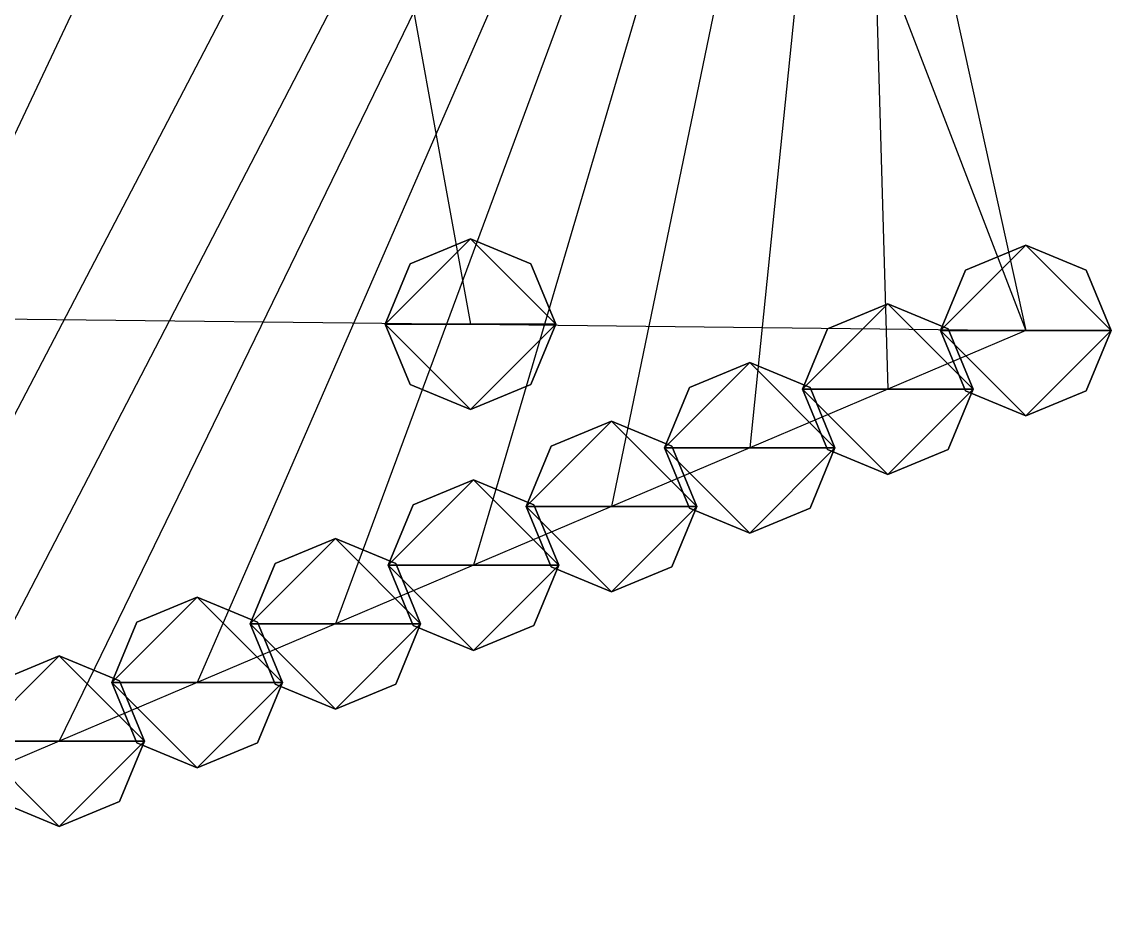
# Model space of a CAD drawing. Header units: metres. Extents: x -59 to 99, y -54 to 55.
# Drawn here: x 11.81 to 24.59, y -52.62 to -42.12 of the extents above; entities that cross this region are included whole.
import ezdxf

# ---------------------------------------------------------------- set-up
doc = ezdxf.new("R2010")
doc.units = ezdxf.units.M

msp = doc.modelspace()

# ---------------------------------------------------------------- linework, layer by layer
for p, q in [((15.117272, -34.86422, -232.50049), (17.073807, -45.665604, -237.30675)), ((19.45668, -34.996216, -230.62106), (23.58669, -45.74009, -236.24054)), ((21.267954, -35.200737, -227.69992), (23.586693, -45.74009, -236.24054)), ((21.655046, -35.650032, -221.26978), (21.967289, -46.427788, -226.39653)), ((21.468498, -36.19301, -213.49686), (20.347887, -47.11548, -216.55252)), ((21.00671, -36.778336, -205.11612), (18.728481, -47.803177, -206.7085)), ((20.382437, -37.384888, -196.42873), (17.109081, -48.490868, -196.86449)), ((19.634846, -38.001945, -187.59084), (15.4896755, -49.178566, -187.02048)), ((18.766478, -38.622345, -178.70987), (13.870272, -49.866257, -177.17647)), ((17.753778, -39.23886, -169.88852), (12.250872, -50.553955, -167.33244)), ((16.542557, -39.84147, -161.26526), (10.63147, -51.241653, -157.48843)), ((15.020462, -40.412415, -153.09311), (9.012066, -51.929344, -147.64442)), ((12.923054, -40.910553, -145.96161), (7.392658, -52.617043, -137.8004)), ((12.923054, -40.910553, -145.96161), (7.392658, -52.617043, -137.8004)), ((17.073807, -44.665604, -237.30658), (16.3667, -44.958496, -237.30663)), ((17.073807, -44.665604, -237.30658), (16.3667, -44.958496, -237.30663)), ((17.073807, -44.665604, -237.30658), (16.3667, -44.958496, -237.30663)), ((17.780914, -44.958496, -237.30663), (17.073807, -44.665604, -237.30658)), ((17.780914, -44.958496, -237.30663), (17.073807, -44.665604, -237.30658)), ((17.780914, -44.958496, -237.30663), (17.073807, -44.665604, -237.30658)), ((23.58669, -44.74009, -236.24037), (22.879583, -45.03298, -236.24042)), ((23.58669, -44.74009, -236.24037), (22.879583, -45.03298, -236.24042)), ((23.58669, -44.74009, -236.24037), (22.879583, -45.03298, -236.24042)), ((23.586693, -44.74009, -236.24037), (22.879585, -45.03298, -236.24042)), ((23.586693, -44.74009, -236.24037), (22.879585, -45.03298, -236.24042)), ((23.586693, -44.74009, -236.24037), (22.879585, -45.03298, -236.24042)), ((24.293798, -45.03298, -236.24042), (23.58669, -44.74009, -236.24037)), ((24.293798, -45.03298, -236.24042), (23.58669, -44.74009, -236.24037)), ((24.293798, -45.03298, -236.24042), (23.58669, -44.74009, -236.24037)), ((24.2938, -45.03298, -236.24042), (23.586693, -44.74009, -236.24037)), ((24.2938, -45.03298, -236.24042), (23.586693, -44.74009, -236.24037)), ((24.2938, -45.03298, -236.24042), (23.586693, -44.74009, -236.24037)), ((16.3667, -44.958496, -237.30663), (16.073807, -45.665604, -237.30675)), ((16.3667, -44.958496, -237.30663), (16.073807, -45.665604, -237.30675)), ((16.3667, -44.958496, -237.30663), (16.073807, -45.665604, -237.30675)), ((18.073807, -45.665604, -237.30675), (17.780914, -44.958496, -237.30663)), ((18.073807, -45.665604, -237.30675), (17.780914, -44.958496, -237.30663)), ((18.073807, -45.665604, -237.30675), (17.780914, -44.958496, -237.30663)), ((22.879583, -45.03298, -236.24042), (22.58669, -45.74009, -236.24054)), ((22.879583, -45.03298, -236.24042), (22.58669, -45.74009, -236.24054)), ((22.879583, -45.03298, -236.24042), (22.58669, -45.74009, -236.24054)), ((22.879585, -45.03298, -236.24042), (22.586693, -45.74009, -236.24054)), ((22.879585, -45.03298, -236.24042), (22.586693, -45.74009, -236.24054)), ((22.879585, -45.03298, -236.24042), (22.586693, -45.74009, -236.24054)), ((24.58669, -45.74009, -236.24054), (24.293798, -45.03298, -236.24042)), ((24.58669, -45.74009, -236.24054), (24.293798, -45.03298, -236.24042)), ((24.58669, -45.74009, -236.24054), (24.293798, -45.03298, -236.24042)), ((24.586693, -45.74009, -236.24054), (24.2938, -45.03298, -236.24042)), ((24.586693, -45.74009, -236.24054), (24.2938, -45.03298, -236.24042)), ((24.586693, -45.74009, -236.24054), (24.2938, -45.03298, -236.24042)), ((21.967289, -45.427788, -226.39636), (21.260181, -45.72068, -226.39641)), ((21.967289, -45.427788, -226.39636), (21.260181, -45.72068, -226.39641)), ((21.967289, -45.427788, -226.39636), (21.260181, -45.72068, -226.39641)), ((22.674397, -45.72068, -226.39641), (21.967289, -45.427788, -226.39636)), ((22.674397, -45.72068, -226.39641), (21.967289, -45.427788, -226.39636)), ((22.674397, -45.72068, -226.39641), (21.967289, -45.427788, -226.39636)), ((10.560925, -45.591118, -238.37296), (17.073807, -45.665604, -237.30675)), ((16.073807, -45.665604, -237.30675), (16.3667, -46.37271, -237.30687)), ((16.073807, -45.665604, -237.30675), (16.3667, -46.37271, -237.30687)), ((16.073807, -45.665604, -237.30675), (16.3667, -46.37271, -237.30687)), ((17.073807, -45.665604, -237.30675), (23.58669, -45.74009, -236.24054)), ((17.780914, -46.37271, -237.30687), (18.073807, -45.665604, -237.30675)), ((17.780914, -46.37271, -237.30687), (18.073807, -45.665604, -237.30675)), ((17.780914, -46.37271, -237.30687), (18.073807, -45.665604, -237.30675)), ((21.260181, -45.72068, -226.39641), (20.967289, -46.427788, -226.39653)), ((21.260181, -45.72068, -226.39641), (20.967289, -46.427788, -226.39653)), ((21.260181, -45.72068, -226.39641), (20.967289, -46.427788, -226.39653)), ((22.967289, -46.427788, -226.39653), (22.674397, -45.72068, -226.39641)), ((22.967289, -46.427788, -226.39653), (22.674397, -45.72068, -226.39641)), ((22.967289, -46.427788, -226.39653), (22.674397, -45.72068, -226.39641)), ((23.586693, -45.74009, -236.24054), (21.967289, -46.427788, -226.39653)), ((22.58669, -45.74009, -236.24054), (22.879583, -46.447197, -236.24066)), ((22.58669, -45.74009, -236.24054), (22.879583, -46.447197, -236.24066)), ((22.58669, -45.74009, -236.24054), (22.879583, -46.447197, -236.24066)), ((22.586693, -45.74009, -236.24054), (22.879585, -46.447197, -236.24066)), ((22.586693, -45.74009, -236.24054), (22.879585, -46.447197, -236.24066)), ((22.586693, -45.74009, -236.24054), (22.879585, -46.447197, -236.24066)), ((23.58669, -45.74009, -236.24054), (23.586693, -45.74009, -236.24054)), ((24.293798, -46.447197, -236.24066), (24.58669, -45.74009, -236.24054)), ((24.293798, -46.447197, -236.24066), (24.58669, -45.74009, -236.24054)), ((24.293798, -46.447197, -236.24066), (24.58669, -45.74009, -236.24054)), ((24.2938, -46.447197, -236.24066), (24.586693, -45.74009, -236.24054)), ((24.2938, -46.447197, -236.24066), (24.586693, -45.74009, -236.24054)), ((24.2938, -46.447197, -236.24066), (24.586693, -45.74009, -236.24054)), ((20.347887, -46.11548, -216.55235), (19.64078, -46.40837, -216.5524)), ((20.347887, -46.11548, -216.55235), (19.64078, -46.40837, -216.5524)), ((20.347887, -46.11548, -216.55235), (19.64078, -46.40837, -216.5524)), ((21.054995, -46.40837, -216.5524), (20.347887, -46.11548, -216.55235)), ((21.054995, -46.40837, -216.5524), (20.347887, -46.11548, -216.55235)), ((21.054995, -46.40837, -216.5524), (20.347887, -46.11548, -216.55235)), ((16.3667, -46.37271, -237.30687), (17.073807, -46.665604, -237.30692)), ((16.3667, -46.37271, -237.30687), (17.073807, -46.665604, -237.30692)), ((16.3667, -46.37271, -237.30687), (17.073807, -46.665604, -237.30692)), ((17.073807, -46.665604, -237.30692), (17.780914, -46.37271, -237.30687)), ((17.073807, -46.665604, -237.30692), (17.780914, -46.37271, -237.30687)), ((17.073807, -46.665604, -237.30692), (17.780914, -46.37271, -237.30687)), ((19.64078, -46.40837, -216.5524), (19.347887, -47.11548, -216.55252)), ((19.64078, -46.40837, -216.5524), (19.347887, -47.11548, -216.55252)), ((19.64078, -46.40837, -216.5524), (19.347887, -47.11548, -216.55252)), ((21.967289, -46.427788, -226.39653), (20.347887, -47.11548, -216.55252)), ((20.967289, -46.427788, -226.39653), (21.260181, -47.134895, -226.39665)), ((20.967289, -46.427788, -226.39653), (21.260181, -47.134895, -226.39665)), ((20.967289, -46.427788, -226.39653), (21.260181, -47.134895, -226.39665)), ((21.347887, -47.11548, -216.55252), (21.054995, -46.40837, -216.5524)), ((21.347887, -47.11548, -216.55252), (21.054995, -46.40837, -216.5524)), ((21.347887, -47.11548, -216.55252), (21.054995, -46.40837, -216.5524)), ((22.674397, -47.134895, -226.39665), (22.967289, -46.427788, -226.39653)), ((22.674397, -47.134895, -226.39665), (22.967289, -46.427788, -226.39653)), ((22.674397, -47.134895, -226.39665), (22.967289, -46.427788, -226.39653)), ((22.879583, -46.447197, -236.24066), (23.58669, -46.74009, -236.2407)), ((22.879583, -46.447197, -236.24066), (23.58669, -46.74009, -236.2407)), ((22.879583, -46.447197, -236.24066), (23.58669, -46.74009, -236.2407)), ((22.879585, -46.447197, -236.24066), (23.586693, -46.74009, -236.2407)), ((22.879585, -46.447197, -236.24066), (23.586693, -46.74009, -236.2407)), ((22.879585, -46.447197, -236.24066), (23.586693, -46.74009, -236.2407)), ((23.58669, -46.74009, -236.2407), (24.293798, -46.447197, -236.24066)), ((23.58669, -46.74009, -236.2407), (24.293798, -46.447197, -236.24066)), ((23.58669, -46.74009, -236.2407), (24.293798, -46.447197, -236.24066)), ((23.586693, -46.74009, -236.2407), (24.2938, -46.447197, -236.24066)), ((23.586693, -46.74009, -236.2407), (24.2938, -46.447197, -236.24066)), ((23.586693, -46.74009, -236.2407), (24.2938, -46.447197, -236.24066)), ((18.728481, -46.803177, -206.70833), (18.021374, -47.09607, -206.70837)), ((18.728481, -46.803177, -206.70833), (18.021374, -47.09607, -206.70837)), ((18.728481, -46.803177, -206.70833), (18.021374, -47.09607, -206.70837)), ((19.435589, -47.09607, -206.70837), (18.728481, -46.803177, -206.70833)), ((19.435589, -47.09607, -206.70837), (18.728481, -46.803177, -206.70833)), ((19.435589, -47.09607, -206.70837), (18.728481, -46.803177, -206.70833)), ((18.021374, -47.09607, -206.70837), (17.728481, -47.803177, -206.7085)), ((18.021374, -47.09607, -206.70837), (17.728481, -47.803177, -206.7085)), ((18.021374, -47.09607, -206.70837), (17.728481, -47.803177, -206.7085)), ((20.347887, -47.11548, -216.55252), (18.728481, -47.803177, -206.7085)), ((19.347887, -47.11548, -216.55252), (19.64078, -47.822586, -216.55264)), ((19.347887, -47.11548, -216.55252), (19.64078, -47.822586, -216.55264)), ((19.347887, -47.11548, -216.55252), (19.64078, -47.822586, -216.55264)), ((19.728481, -47.803177, -206.7085), (19.435589, -47.09607, -206.70837)), ((19.728481, -47.803177, -206.7085), (19.435589, -47.09607, -206.70837)), ((19.728481, -47.803177, -206.7085), (19.435589, -47.09607, -206.70837)), ((21.054995, -47.822586, -216.55264), (21.347887, -47.11548, -216.55252)), ((21.054995, -47.822586, -216.55264), (21.347887, -47.11548, -216.55252)), ((21.054995, -47.822586, -216.55264), (21.347887, -47.11548, -216.55252)), ((21.260181, -47.134895, -226.39665), (21.967289, -47.427788, -226.3967)), ((21.260181, -47.134895, -226.39665), (21.967289, -47.427788, -226.3967)), ((21.260181, -47.134895, -226.39665), (21.967289, -47.427788, -226.3967)), ((21.967289, -47.427788, -226.3967), (22.674397, -47.134895, -226.39665)), ((21.967289, -47.427788, -226.3967), (22.674397, -47.134895, -226.39665)), ((21.967289, -47.427788, -226.3967), (22.674397, -47.134895, -226.39665)), ((17.109081, -47.490868, -196.86432), (16.401974, -47.78376, -196.86436)), ((17.109081, -47.490868, -196.86432), (16.401974, -47.78376, -196.86436)), ((17.109081, -47.490868, -196.86432), (16.401974, -47.78376, -196.86436)), ((17.816189, -47.78376, -196.86436), (17.109081, -47.490868, -196.86432)), ((17.816189, -47.78376, -196.86436), (17.109081, -47.490868, -196.86432)), ((17.816189, -47.78376, -196.86436), (17.109081, -47.490868, -196.86432)), ((16.401974, -47.78376, -196.86436), (16.109081, -48.490868, -196.86449)), ((16.401974, -47.78376, -196.86436), (16.109081, -48.490868, -196.86449)), ((16.401974, -47.78376, -196.86436), (16.109081, -48.490868, -196.86449)), ((18.728481, -47.803177, -206.7085), (17.109081, -48.490868, -196.86449)), ((17.728481, -47.803177, -206.7085), (18.021374, -48.510284, -206.70862)), ((17.728481, -47.803177, -206.7085), (18.021374, -48.510284, -206.70862)), ((17.728481, -47.803177, -206.7085), (18.021374, -48.510284, -206.70862)), ((18.109081, -48.490868, -196.86449), (17.816189, -47.78376, -196.86436)), ((18.109081, -48.490868, -196.86449), (17.816189, -47.78376, -196.86436)), ((18.109081, -48.490868, -196.86449), (17.816189, -47.78376, -196.86436)), ((19.435589, -48.510284, -206.70862), (19.728481, -47.803177, -206.7085)), ((19.435589, -48.510284, -206.70862), (19.728481, -47.803177, -206.7085)), ((19.435589, -48.510284, -206.70862), (19.728481, -47.803177, -206.7085)), ((19.64078, -47.822586, -216.55264), (20.347887, -48.11548, -216.55269)), ((19.64078, -47.822586, -216.55264), (20.347887, -48.11548, -216.55269)), ((19.64078, -47.822586, -216.55264), (20.347887, -48.11548, -216.55269)), ((20.347887, -48.11548, -216.55269), (21.054995, -47.822586, -216.55264)), ((20.347887, -48.11548, -216.55269), (21.054995, -47.822586, -216.55264)), ((20.347887, -48.11548, -216.55269), (21.054995, -47.822586, -216.55264)), ((15.4896755, -48.178566, -187.02031), (14.782569, -48.47146, -187.02036)), ((15.4896755, -48.178566, -187.02031), (14.782569, -48.47146, -187.02036)), ((15.4896755, -48.178566, -187.02031), (14.782569, -48.47146, -187.02036)), ((16.196783, -48.47146, -187.02036), (15.4896755, -48.178566, -187.02031)), ((16.196783, -48.47146, -187.02036), (15.4896755, -48.178566, -187.02031)), ((16.196783, -48.47146, -187.02036), (15.4896755, -48.178566, -187.02031)), ((14.782569, -48.47146, -187.02036), (14.4896755, -49.178566, -187.02048)), ((14.782569, -48.47146, -187.02036), (14.4896755, -49.178566, -187.02048)), ((14.782569, -48.47146, -187.02036), (14.4896755, -49.178566, -187.02048)), ((17.109081, -48.490868, -196.86449), (15.4896755, -49.178566, -187.02048)), ((16.109081, -48.490868, -196.86449), (16.401974, -49.197975, -196.86461)), ((16.109081, -48.490868, -196.86449), (16.401974, -49.197975, -196.86461)), ((16.109081, -48.490868, -196.86449), (16.401974, -49.197975, -196.86461)), ((16.489676, -49.178566, -187.02048), (16.196783, -48.47146, -187.02036)), ((16.489676, -49.178566, -187.02048), (16.196783, -48.47146, -187.02036)), ((16.489676, -49.178566, -187.02048), (16.196783, -48.47146, -187.02036)), ((17.816189, -49.197975, -196.86461), (18.109081, -48.490868, -196.86449)), ((17.816189, -49.197975, -196.86461), (18.109081, -48.490868, -196.86449)), ((17.816189, -49.197975, -196.86461), (18.109081, -48.490868, -196.86449)), ((18.021374, -48.510284, -206.70862), (18.728481, -48.803177, -206.70866)), ((18.021374, -48.510284, -206.70862), (18.728481, -48.803177, -206.70866)), ((18.021374, -48.510284, -206.70862), (18.728481, -48.803177, -206.70866)), ((18.728481, -48.803177, -206.70866), (19.435589, -48.510284, -206.70862)), ((18.728481, -48.803177, -206.70866), (19.435589, -48.510284, -206.70862)), ((18.728481, -48.803177, -206.70866), (19.435589, -48.510284, -206.70862)), ((13.870272, -48.866257, -177.1763), (13.163165, -49.15915, -177.17635)), ((13.870272, -48.866257, -177.1763), (13.163165, -49.15915, -177.17635)), ((13.870272, -48.866257, -177.1763), (13.163165, -49.15915, -177.17635)), ((14.577378, -49.15915, -177.17635), (13.870272, -48.866257, -177.1763)), ((14.577378, -49.15915, -177.17635), (13.870272, -48.866257, -177.1763)), ((14.577378, -49.15915, -177.17635), (13.870272, -48.866257, -177.1763)), ((13.163165, -49.15915, -177.17635), (12.870272, -49.866257, -177.17647)), ((13.163165, -49.15915, -177.17635), (12.870272, -49.866257, -177.17647)), ((13.163165, -49.15915, -177.17635), (12.870272, -49.866257, -177.17647)), ((15.4896755, -49.178566, -187.02048), (13.870272, -49.866257, -177.17647)), ((14.4896755, -49.178566, -187.02048), (14.782569, -49.885674, -187.0206)), ((14.4896755, -49.178566, -187.02048), (14.782569, -49.885674, -187.0206)), ((14.4896755, -49.178566, -187.02048), (14.782569, -49.885674, -187.0206)), ((14.870272, -49.866257, -177.17647), (14.577378, -49.15915, -177.17635)), ((14.870272, -49.866257, -177.17647), (14.577378, -49.15915, -177.17635)), ((14.870272, -49.866257, -177.17647), (14.577378, -49.15915, -177.17635)), ((16.196783, -49.885674, -187.0206), (16.489676, -49.178566, -187.02048)), ((16.196783, -49.885674, -187.0206), (16.489676, -49.178566, -187.02048)), ((16.196783, -49.885674, -187.0206), (16.489676, -49.178566, -187.02048)), ((16.401974, -49.197975, -196.86461), (17.109081, -49.490868, -196.86465)), ((16.401974, -49.197975, -196.86461), (17.109081, -49.490868, -196.86465)), ((16.401974, -49.197975, -196.86461), (17.109081, -49.490868, -196.86465)), ((17.109081, -49.490868, -196.86465), (17.816189, -49.197975, -196.86461)), ((17.109081, -49.490868, -196.86465), (17.816189, -49.197975, -196.86461)), ((17.109081, -49.490868, -196.86465), (17.816189, -49.197975, -196.86461)), ((12.250872, -49.553955, -167.33228), (11.543765, -49.846848, -167.33232)), ((12.250872, -49.553955, -167.33228), (11.543765, -49.846848, -167.33232)), ((12.250872, -49.553955, -167.33228), (11.543765, -49.846848, -167.33232)), ((12.957978, -49.846848, -167.33232), (12.250872, -49.553955, -167.33228)), ((12.957978, -49.846848, -167.33232), (12.250872, -49.553955, -167.33228)), ((12.957978, -49.846848, -167.33232), (12.250872, -49.553955, -167.33228)), ((13.870272, -49.866257, -177.17647), (12.250872, -50.553955, -167.33244)), ((12.870272, -49.866257, -177.17647), (13.163165, -50.573364, -177.17659)), ((12.870272, -49.866257, -177.17647), (13.163165, -50.573364, -177.17659)), ((12.870272, -49.866257, -177.17647), (13.163165, -50.573364, -177.17659)), ((13.250872, -50.553955, -167.33244), (12.957978, -49.846848, -167.33232)), ((13.250872, -50.553955, -167.33244), (12.957978, -49.846848, -167.33232)), ((13.250872, -50.553955, -167.33244), (12.957978, -49.846848, -167.33232)), ((14.577378, -50.573364, -177.17659), (14.870272, -49.866257, -177.17647)), ((14.577378, -50.573364, -177.17659), (14.870272, -49.866257, -177.17647)), ((14.577378, -50.573364, -177.17659), (14.870272, -49.866257, -177.17647)), ((14.782569, -49.885674, -187.0206), (15.4896755, -50.178566, -187.02065)), ((14.782569, -49.885674, -187.0206), (15.4896755, -50.178566, -187.02065)), ((14.782569, -49.885674, -187.0206), (15.4896755, -50.178566, -187.02065)), ((15.4896755, -50.178566, -187.02065), (16.196783, -49.885674, -187.0206)), ((15.4896755, -50.178566, -187.02065), (16.196783, -49.885674, -187.0206)), ((15.4896755, -50.178566, -187.02065), (16.196783, -49.885674, -187.0206)), ((12.250872, -50.553955, -167.33244), (10.63147, -51.241653, -157.48843)), ((12.957978, -51.261063, -167.33257), (13.250872, -50.553955, -167.33244)), ((12.957978, -51.261063, -167.33257), (13.250872, -50.553955, -167.33244)), ((12.957978, -51.261063, -167.33257), (13.250872, -50.553955, -167.33244)), ((13.163165, -50.573364, -177.17659), (13.870272, -50.866257, -177.17664)), ((13.163165, -50.573364, -177.17659), (13.870272, -50.866257, -177.17664)), ((13.163165, -50.573364, -177.17659), (13.870272, -50.866257, -177.17664)), ((13.870272, -50.866257, -177.17664), (14.577378, -50.573364, -177.17659)), ((13.870272, -50.866257, -177.17664), (14.577378, -50.573364, -177.17659)), ((13.870272, -50.866257, -177.17664), (14.577378, -50.573364, -177.17659)), ((11.543765, -51.261063, -167.33257), (12.250872, -51.553955, -167.33261)), ((11.543765, -51.261063, -167.33257), (12.250872, -51.553955, -167.33261)), ((11.543765, -51.261063, -167.33257), (12.250872, -51.553955, -167.33261)), ((12.250872, -51.553955, -167.33261), (12.957978, -51.261063, -167.33257)), ((12.250872, -51.553955, -167.33261), (12.957978, -51.261063, -167.33257)), ((12.250872, -51.553955, -167.33261), (12.957978, -51.261063, -167.33257))]:
    msp.add_line(p, q)
for points in [[(16.073807, -45.665604, -237.30675), (16.3667, -44.958496, -237.30663), (17.073807, -44.665604, -237.30658), (17.073906, -44.665504, -237.30647)], [(16.073807, -45.665604, -237.30675), (16.3667, -44.958496, -237.30663), (17.073807, -44.665604, -237.30658), (17.073906, -44.665504, -237.30647)], [(16.073807, -45.665604, -237.30675), (16.3667, -44.958496, -237.30663), (17.073807, -44.665604, -237.30658), (17.073906, -44.665504, -237.30647)], [(16.073807, -45.665604, -237.30675), (17.073807, -44.665604, -237.30658), (18.073807, -45.665604, -237.30675), (18.073906, -45.665504, -237.30664)], [(16.073807, -45.665604, -237.30675), (17.073807, -44.665604, -237.30658), (18.073807, -45.665604, -237.30675), (18.073906, -45.665504, -237.30664)], [(16.073807, -45.665604, -237.30675), (17.073807, -44.665604, -237.30658), (18.073807, -45.665604, -237.30675), (18.073906, -45.665504, -237.30664)], [(17.073807, -44.665604, -237.30658), (17.780914, -44.958496, -237.30663), (18.073807, -45.665604, -237.30675), (18.073906, -45.665504, -237.30664)], [(17.073807, -44.665604, -237.30658), (17.780914, -44.958496, -237.30663), (18.073807, -45.665604, -237.30675), (18.073906, -45.665504, -237.30664)], [(17.073807, -44.665604, -237.30658), (17.780914, -44.958496, -237.30663), (18.073807, -45.665604, -237.30675), (18.073906, -45.665504, -237.30664)], [(22.58669, -45.74009, -236.24054), (22.879583, -45.03298, -236.24042), (23.58669, -44.74009, -236.24037), (23.58679, -44.73999, -236.24026)], [(22.58669, -45.74009, -236.24054), (22.879583, -45.03298, -236.24042), (23.58669, -44.74009, -236.24037), (23.58679, -44.73999, -236.24026)], [(22.58669, -45.74009, -236.24054), (22.879583, -45.03298, -236.24042), (23.58669, -44.74009, -236.24037), (23.58679, -44.73999, -236.24026)], [(22.58669, -45.74009, -236.24054), (23.58669, -44.74009, -236.24037), (24.58669, -45.74009, -236.24054), (24.58679, -45.73999, -236.24043)], [(22.58669, -45.74009, -236.24054), (23.58669, -44.74009, -236.24037), (24.58669, -45.74009, -236.24054), (24.58679, -45.73999, -236.24043)], [(22.58669, -45.74009, -236.24054), (23.58669, -44.74009, -236.24037), (24.58669, -45.74009, -236.24054), (24.58679, -45.73999, -236.24043)], [(22.586693, -45.74009, -236.24054), (22.879585, -45.03298, -236.24042), (23.586693, -44.74009, -236.24037), (23.586792, -44.73999, -236.24026)], [(22.586693, -45.74009, -236.24054), (22.879585, -45.03298, -236.24042), (23.586693, -44.74009, -236.24037), (23.586792, -44.73999, -236.24026)], [(22.586693, -45.74009, -236.24054), (22.879585, -45.03298, -236.24042), (23.586693, -44.74009, -236.24037), (23.586792, -44.73999, -236.24026)], [(22.586693, -45.74009, -236.24054), (23.586693, -44.74009, -236.24037), (24.586693, -45.74009, -236.24054), (24.586792, -45.73999, -236.24043)], [(22.586693, -45.74009, -236.24054), (23.586693, -44.74009, -236.24037), (24.586693, -45.74009, -236.24054), (24.586792, -45.73999, -236.24043)], [(22.586693, -45.74009, -236.24054), (23.586693, -44.74009, -236.24037), (24.586693, -45.74009, -236.24054), (24.586792, -45.73999, -236.24043)], [(23.58669, -44.74009, -236.24037), (24.293798, -45.03298, -236.24042), (24.58669, -45.74009, -236.24054), (24.58679, -45.73999, -236.24043)], [(23.58669, -44.74009, -236.24037), (24.293798, -45.03298, -236.24042), (24.58669, -45.74009, -236.24054), (24.58679, -45.73999, -236.24043)], [(23.58669, -44.74009, -236.24037), (24.293798, -45.03298, -236.24042), (24.58669, -45.74009, -236.24054), (24.58679, -45.73999, -236.24043)], [(23.586693, -44.74009, -236.24037), (24.2938, -45.03298, -236.24042), (24.586693, -45.74009, -236.24054), (24.586792, -45.73999, -236.24043)], [(23.586693, -44.74009, -236.24037), (24.2938, -45.03298, -236.24042), (24.586693, -45.74009, -236.24054), (24.586792, -45.73999, -236.24043)], [(23.586693, -44.74009, -236.24037), (24.2938, -45.03298, -236.24042), (24.586693, -45.74009, -236.24054), (24.586792, -45.73999, -236.24043)], [(20.967289, -46.427788, -226.39653), (21.260181, -45.72068, -226.39641), (21.967289, -45.427788, -226.39636), (21.967388, -45.42769, -226.39626)], [(20.967289, -46.427788, -226.39653), (21.260181, -45.72068, -226.39641), (21.967289, -45.427788, -226.39636), (21.967388, -45.42769, -226.39626)], [(20.967289, -46.427788, -226.39653), (21.260181, -45.72068, -226.39641), (21.967289, -45.427788, -226.39636), (21.967388, -45.42769, -226.39626)], [(20.967289, -46.427788, -226.39653), (21.967289, -45.427788, -226.39636), (22.967289, -46.427788, -226.39653), (22.967388, -46.42769, -226.39642)], [(20.967289, -46.427788, -226.39653), (21.967289, -45.427788, -226.39636), (22.967289, -46.427788, -226.39653), (22.967388, -46.42769, -226.39642)], [(20.967289, -46.427788, -226.39653), (21.967289, -45.427788, -226.39636), (22.967289, -46.427788, -226.39653), (22.967388, -46.42769, -226.39642)], [(21.967289, -45.427788, -226.39636), (22.674397, -45.72068, -226.39641), (22.967289, -46.427788, -226.39653), (22.967388, -46.42769, -226.39642)], [(21.967289, -45.427788, -226.39636), (22.674397, -45.72068, -226.39641), (22.967289, -46.427788, -226.39653), (22.967388, -46.42769, -226.39642)], [(21.967289, -45.427788, -226.39636), (22.674397, -45.72068, -226.39641), (22.967289, -46.427788, -226.39653), (22.967388, -46.42769, -226.39642)], [(17.073807, -46.665604, -237.30692), (16.3667, -46.37271, -237.30687), (16.073807, -45.665604, -237.30675), (16.073906, -45.665504, -237.30664)], [(18.073807, -45.665604, -237.30675), (17.073807, -46.665604, -237.30692), (16.073807, -45.665604, -237.30675), (16.073906, -45.665504, -237.30664)], [(17.073807, -46.665604, -237.30692), (16.3667, -46.37271, -237.30687), (16.073807, -45.665604, -237.30675), (16.073906, -45.665504, -237.30664)], [(18.073807, -45.665604, -237.30675), (17.073807, -46.665604, -237.30692), (16.073807, -45.665604, -237.30675), (16.073906, -45.665504, -237.30664)], [(17.073807, -46.665604, -237.30692), (16.3667, -46.37271, -237.30687), (16.073807, -45.665604, -237.30675), (16.073906, -45.665504, -237.30664)], [(18.073807, -45.665604, -237.30675), (17.073807, -46.665604, -237.30692), (16.073807, -45.665604, -237.30675), (16.073906, -45.665504, -237.30664)], [(18.073807, -45.665604, -237.30675), (17.780914, -46.37271, -237.30687), (17.073807, -46.665604, -237.30692), (17.073906, -46.665504, -237.30681)], [(18.073807, -45.665604, -237.30675), (17.780914, -46.37271, -237.30687), (17.073807, -46.665604, -237.30692), (17.073906, -46.665504, -237.30681)], [(18.073807, -45.665604, -237.30675), (17.780914, -46.37271, -237.30687), (17.073807, -46.665604, -237.30692), (17.073906, -46.665504, -237.30681)], [(23.58669, -46.74009, -236.2407), (22.879583, -46.447197, -236.24066), (22.58669, -45.74009, -236.24054), (22.58679, -45.73999, -236.24043)], [(24.58669, -45.74009, -236.24054), (23.58669, -46.74009, -236.2407), (22.58669, -45.74009, -236.24054), (22.58679, -45.73999, -236.24043)], [(23.58669, -46.74009, -236.2407), (22.879583, -46.447197, -236.24066), (22.58669, -45.74009, -236.24054), (22.58679, -45.73999, -236.24043)], [(24.58669, -45.74009, -236.24054), (23.58669, -46.74009, -236.2407), (22.58669, -45.74009, -236.24054), (22.58679, -45.73999, -236.24043)], [(23.58669, -46.74009, -236.2407), (22.879583, -46.447197, -236.24066), (22.58669, -45.74009, -236.24054), (22.58679, -45.73999, -236.24043)], [(24.58669, -45.74009, -236.24054), (23.58669, -46.74009, -236.2407), (22.58669, -45.74009, -236.24054), (22.58679, -45.73999, -236.24043)], [(23.586693, -46.74009, -236.2407), (22.879585, -46.447197, -236.24066), (22.586693, -45.74009, -236.24054), (22.586792, -45.73999, -236.24043)], [(24.586693, -45.74009, -236.24054), (23.586693, -46.74009, -236.2407), (22.586693, -45.74009, -236.24054), (22.586792, -45.73999, -236.24043)], [(23.586693, -46.74009, -236.2407), (22.879585, -46.447197, -236.24066), (22.586693, -45.74009, -236.24054), (22.586792, -45.73999, -236.24043)], [(24.586693, -45.74009, -236.24054), (23.586693, -46.74009, -236.2407), (22.586693, -45.74009, -236.24054), (22.586792, -45.73999, -236.24043)], [(23.586693, -46.74009, -236.2407), (22.879585, -46.447197, -236.24066), (22.586693, -45.74009, -236.24054), (22.586792, -45.73999, -236.24043)], [(24.586693, -45.74009, -236.24054), (23.586693, -46.74009, -236.2407), (22.586693, -45.74009, -236.24054), (22.586792, -45.73999, -236.24043)], [(24.58669, -45.74009, -236.24054), (24.293798, -46.447197, -236.24066), (23.58669, -46.74009, -236.2407), (23.58679, -46.73999, -236.2406)], [(24.58669, -45.74009, -236.24054), (24.293798, -46.447197, -236.24066), (23.58669, -46.74009, -236.2407), (23.58679, -46.73999, -236.2406)], [(24.58669, -45.74009, -236.24054), (24.293798, -46.447197, -236.24066), (23.58669, -46.74009, -236.2407), (23.58679, -46.73999, -236.2406)], [(24.586693, -45.74009, -236.24054), (24.2938, -46.447197, -236.24066), (23.586693, -46.74009, -236.2407), (23.586792, -46.73999, -236.2406)], [(24.586693, -45.74009, -236.24054), (24.2938, -46.447197, -236.24066), (23.586693, -46.74009, -236.2407), (23.586792, -46.73999, -236.2406)], [(24.586693, -45.74009, -236.24054), (24.2938, -46.447197, -236.24066), (23.586693, -46.74009, -236.2407), (23.586792, -46.73999, -236.2406)], [(19.347887, -47.11548, -216.55252), (19.64078, -46.40837, -216.5524), (20.347887, -46.11548, -216.55235), (20.347986, -46.11538, -216.55225)], [(19.347887, -47.11548, -216.55252), (19.64078, -46.40837, -216.5524), (20.347887, -46.11548, -216.55235), (20.347986, -46.11538, -216.55225)], [(19.347887, -47.11548, -216.55252), (19.64078, -46.40837, -216.5524), (20.347887, -46.11548, -216.55235), (20.347986, -46.11538, -216.55225)], [(19.347887, -47.11548, -216.55252), (20.347887, -46.11548, -216.55235), (21.347887, -47.11548, -216.55252), (21.347986, -47.11538, -216.55241)], [(19.347887, -47.11548, -216.55252), (20.347887, -46.11548, -216.55235), (21.347887, -47.11548, -216.55252), (21.347986, -47.11538, -216.55241)], [(19.347887, -47.11548, -216.55252), (20.347887, -46.11548, -216.55235), (21.347887, -47.11548, -216.55252), (21.347986, -47.11538, -216.55241)], [(20.347887, -46.11548, -216.55235), (21.054995, -46.40837, -216.5524), (21.347887, -47.11548, -216.55252), (21.347986, -47.11538, -216.55241)], [(20.347887, -46.11548, -216.55235), (21.054995, -46.40837, -216.5524), (21.347887, -47.11548, -216.55252), (21.347986, -47.11538, -216.55241)], [(20.347887, -46.11548, -216.55235), (21.054995, -46.40837, -216.5524), (21.347887, -47.11548, -216.55252), (21.347986, -47.11538, -216.55241)], [(21.967289, -47.427788, -226.3967), (21.260181, -47.134895, -226.39665), (20.967289, -46.427788, -226.39653), (20.967388, -46.42769, -226.39642)], [(22.967289, -46.427788, -226.39653), (21.967289, -47.427788, -226.3967), (20.967289, -46.427788, -226.39653), (20.967388, -46.42769, -226.39642)], [(21.967289, -47.427788, -226.3967), (21.260181, -47.134895, -226.39665), (20.967289, -46.427788, -226.39653), (20.967388, -46.42769, -226.39642)], [(22.967289, -46.427788, -226.39653), (21.967289, -47.427788, -226.3967), (20.967289, -46.427788, -226.39653), (20.967388, -46.42769, -226.39642)], [(21.967289, -47.427788, -226.3967), (21.260181, -47.134895, -226.39665), (20.967289, -46.427788, -226.39653), (20.967388, -46.42769, -226.39642)], [(22.967289, -46.427788, -226.39653), (21.967289, -47.427788, -226.3967), (20.967289, -46.427788, -226.39653), (20.967388, -46.42769, -226.39642)], [(22.967289, -46.427788, -226.39653), (22.674397, -47.134895, -226.39665), (21.967289, -47.427788, -226.3967), (21.967388, -47.42769, -226.39659)], [(22.967289, -46.427788, -226.39653), (22.674397, -47.134895, -226.39665), (21.967289, -47.427788, -226.3967), (21.967388, -47.42769, -226.39659)], [(22.967289, -46.427788, -226.39653), (22.674397, -47.134895, -226.39665), (21.967289, -47.427788, -226.3967), (21.967388, -47.42769, -226.39659)], [(17.728481, -47.803177, -206.7085), (18.021374, -47.09607, -206.70837), (18.728481, -46.803177, -206.70833), (18.72858, -46.803078, -206.70822)], [(17.728481, -47.803177, -206.7085), (18.021374, -47.09607, -206.70837), (18.728481, -46.803177, -206.70833), (18.72858, -46.803078, -206.70822)], [(17.728481, -47.803177, -206.7085), (18.021374, -47.09607, -206.70837), (18.728481, -46.803177, -206.70833), (18.72858, -46.803078, -206.70822)], [(17.728481, -47.803177, -206.7085), (18.728481, -46.803177, -206.70833), (19.728481, -47.803177, -206.7085), (19.72858, -47.803078, -206.70839)], [(17.728481, -47.803177, -206.7085), (18.728481, -46.803177, -206.70833), (19.728481, -47.803177, -206.7085), (19.72858, -47.803078, -206.70839)], [(17.728481, -47.803177, -206.7085), (18.728481, -46.803177, -206.70833), (19.728481, -47.803177, -206.7085), (19.72858, -47.803078, -206.70839)], [(18.728481, -46.803177, -206.70833), (19.435589, -47.09607, -206.70837), (19.728481, -47.803177, -206.7085), (19.72858, -47.803078, -206.70839)], [(18.728481, -46.803177, -206.70833), (19.435589, -47.09607, -206.70837), (19.728481, -47.803177, -206.7085), (19.72858, -47.803078, -206.70839)], [(18.728481, -46.803177, -206.70833), (19.435589, -47.09607, -206.70837), (19.728481, -47.803177, -206.7085), (19.72858, -47.803078, -206.70839)], [(20.347887, -48.11548, -216.55269), (19.64078, -47.822586, -216.55264), (19.347887, -47.11548, -216.55252), (19.347986, -47.11538, -216.55241)], [(21.347887, -47.11548, -216.55252), (20.347887, -48.11548, -216.55269), (19.347887, -47.11548, -216.55252), (19.347986, -47.11538, -216.55241)], [(20.347887, -48.11548, -216.55269), (19.64078, -47.822586, -216.55264), (19.347887, -47.11548, -216.55252), (19.347986, -47.11538, -216.55241)], [(21.347887, -47.11548, -216.55252), (20.347887, -48.11548, -216.55269), (19.347887, -47.11548, -216.55252), (19.347986, -47.11538, -216.55241)], [(20.347887, -48.11548, -216.55269), (19.64078, -47.822586, -216.55264), (19.347887, -47.11548, -216.55252), (19.347986, -47.11538, -216.55241)], [(21.347887, -47.11548, -216.55252), (20.347887, -48.11548, -216.55269), (19.347887, -47.11548, -216.55252), (19.347986, -47.11538, -216.55241)], [(21.347887, -47.11548, -216.55252), (21.054995, -47.822586, -216.55264), (20.347887, -48.11548, -216.55269), (20.347986, -48.11538, -216.55258)], [(21.347887, -47.11548, -216.55252), (21.054995, -47.822586, -216.55264), (20.347887, -48.11548, -216.55269), (20.347986, -48.11538, -216.55258)], [(21.347887, -47.11548, -216.55252), (21.054995, -47.822586, -216.55264), (20.347887, -48.11548, -216.55269), (20.347986, -48.11538, -216.55258)], [(16.109081, -48.490868, -196.86449), (16.401974, -47.78376, -196.86436), (17.109081, -47.490868, -196.86432), (17.10918, -47.49077, -196.86421)], [(16.109081, -48.490868, -196.86449), (16.401974, -47.78376, -196.86436), (17.109081, -47.490868, -196.86432), (17.10918, -47.49077, -196.86421)], [(16.109081, -48.490868, -196.86449), (16.401974, -47.78376, -196.86436), (17.109081, -47.490868, -196.86432), (17.10918, -47.49077, -196.86421)], [(16.109081, -48.490868, -196.86449), (17.109081, -47.490868, -196.86432), (18.109081, -48.490868, -196.86449), (18.10918, -48.49077, -196.86438)], [(16.109081, -48.490868, -196.86449), (17.109081, -47.490868, -196.86432), (18.109081, -48.490868, -196.86449), (18.10918, -48.49077, -196.86438)], [(16.109081, -48.490868, -196.86449), (17.109081, -47.490868, -196.86432), (18.109081, -48.490868, -196.86449), (18.10918, -48.49077, -196.86438)], [(17.109081, -47.490868, -196.86432), (17.816189, -47.78376, -196.86436), (18.109081, -48.490868, -196.86449), (18.10918, -48.49077, -196.86438)], [(17.109081, -47.490868, -196.86432), (17.816189, -47.78376, -196.86436), (18.109081, -48.490868, -196.86449), (18.10918, -48.49077, -196.86438)], [(17.109081, -47.490868, -196.86432), (17.816189, -47.78376, -196.86436), (18.109081, -48.490868, -196.86449), (18.10918, -48.49077, -196.86438)], [(18.728481, -48.803177, -206.70866), (18.021374, -48.510284, -206.70862), (17.728481, -47.803177, -206.7085), (17.72858, -47.803078, -206.70839)], [(19.728481, -47.803177, -206.7085), (18.728481, -48.803177, -206.70866), (17.728481, -47.803177, -206.7085), (17.72858, -47.803078, -206.70839)], [(18.728481, -48.803177, -206.70866), (18.021374, -48.510284, -206.70862), (17.728481, -47.803177, -206.7085), (17.72858, -47.803078, -206.70839)], [(19.728481, -47.803177, -206.7085), (18.728481, -48.803177, -206.70866), (17.728481, -47.803177, -206.7085), (17.72858, -47.803078, -206.70839)], [(18.728481, -48.803177, -206.70866), (18.021374, -48.510284, -206.70862), (17.728481, -47.803177, -206.7085), (17.72858, -47.803078, -206.70839)], [(19.728481, -47.803177, -206.7085), (18.728481, -48.803177, -206.70866), (17.728481, -47.803177, -206.7085), (17.72858, -47.803078, -206.70839)], [(19.728481, -47.803177, -206.7085), (19.435589, -48.510284, -206.70862), (18.728481, -48.803177, -206.70866), (18.72858, -48.803078, -206.70856)], [(19.728481, -47.803177, -206.7085), (19.435589, -48.510284, -206.70862), (18.728481, -48.803177, -206.70866), (18.72858, -48.803078, -206.70856)], [(19.728481, -47.803177, -206.7085), (19.435589, -48.510284, -206.70862), (18.728481, -48.803177, -206.70866), (18.72858, -48.803078, -206.70856)], [(14.4896755, -49.178566, -187.02048), (14.782569, -48.47146, -187.02036), (15.4896755, -48.178566, -187.02031), (15.489776, -48.178467, -187.0202)], [(14.4896755, -49.178566, -187.02048), (14.782569, -48.47146, -187.02036), (15.4896755, -48.178566, -187.02031), (15.489776, -48.178467, -187.0202)], [(14.4896755, -49.178566, -187.02048), (14.782569, -48.47146, -187.02036), (15.4896755, -48.178566, -187.02031), (15.489776, -48.178467, -187.0202)], [(14.4896755, -49.178566, -187.02048), (15.4896755, -48.178566, -187.02031), (16.489676, -49.178566, -187.02048), (16.489775, -49.178467, -187.02037)], [(14.4896755, -49.178566, -187.02048), (15.4896755, -48.178566, -187.02031), (16.489676, -49.178566, -187.02048), (16.489775, -49.178467, -187.02037)], [(14.4896755, -49.178566, -187.02048), (15.4896755, -48.178566, -187.02031), (16.489676, -49.178566, -187.02048), (16.489775, -49.178467, -187.02037)], [(15.4896755, -48.178566, -187.02031), (16.196783, -48.47146, -187.02036), (16.489676, -49.178566, -187.02048), (16.489775, -49.178467, -187.02037)], [(15.4896755, -48.178566, -187.02031), (16.196783, -48.47146, -187.02036), (16.489676, -49.178566, -187.02048), (16.489775, -49.178467, -187.02037)], [(15.4896755, -48.178566, -187.02031), (16.196783, -48.47146, -187.02036), (16.489676, -49.178566, -187.02048), (16.489775, -49.178467, -187.02037)], [(17.109081, -49.490868, -196.86465), (16.401974, -49.197975, -196.86461), (16.109081, -48.490868, -196.86449), (16.10918, -48.49077, -196.86438)], [(18.109081, -48.490868, -196.86449), (17.109081, -49.490868, -196.86465), (16.109081, -48.490868, -196.86449), (16.10918, -48.49077, -196.86438)], [(17.109081, -49.490868, -196.86465), (16.401974, -49.197975, -196.86461), (16.109081, -48.490868, -196.86449), (16.10918, -48.49077, -196.86438)], [(18.109081, -48.490868, -196.86449), (17.109081, -49.490868, -196.86465), (16.109081, -48.490868, -196.86449), (16.10918, -48.49077, -196.86438)], [(17.109081, -49.490868, -196.86465), (16.401974, -49.197975, -196.86461), (16.109081, -48.490868, -196.86449), (16.10918, -48.49077, -196.86438)], [(18.109081, -48.490868, -196.86449), (17.109081, -49.490868, -196.86465), (16.109081, -48.490868, -196.86449), (16.10918, -48.49077, -196.86438)], [(18.109081, -48.490868, -196.86449), (17.816189, -49.197975, -196.86461), (17.109081, -49.490868, -196.86465), (17.10918, -49.49077, -196.86455)], [(18.109081, -48.490868, -196.86449), (17.816189, -49.197975, -196.86461), (17.109081, -49.490868, -196.86465), (17.10918, -49.49077, -196.86455)], [(18.109081, -48.490868, -196.86449), (17.816189, -49.197975, -196.86461), (17.109081, -49.490868, -196.86465), (17.10918, -49.49077, -196.86455)], [(12.870272, -49.866257, -177.17647), (13.163165, -49.15915, -177.17635), (13.870272, -48.866257, -177.1763), (13.870372, -48.866158, -177.1762)], [(12.870272, -49.866257, -177.17647), (13.163165, -49.15915, -177.17635), (13.870272, -48.866257, -177.1763), (13.870372, -48.866158, -177.1762)], [(12.870272, -49.866257, -177.17647), (13.163165, -49.15915, -177.17635), (13.870272, -48.866257, -177.1763), (13.870372, -48.866158, -177.1762)], [(12.870272, -49.866257, -177.17647), (13.870272, -48.866257, -177.1763), (14.870272, -49.866257, -177.17647), (14.870372, -49.866158, -177.17636)], [(12.870272, -49.866257, -177.17647), (13.870272, -48.866257, -177.1763), (14.870272, -49.866257, -177.17647), (14.870372, -49.866158, -177.17636)], [(12.870272, -49.866257, -177.17647), (13.870272, -48.866257, -177.1763), (14.870272, -49.866257, -177.17647), (14.870372, -49.866158, -177.17636)], [(13.870272, -48.866257, -177.1763), (14.577378, -49.15915, -177.17635), (14.870272, -49.866257, -177.17647), (14.870372, -49.866158, -177.17636)], [(13.870272, -48.866257, -177.1763), (14.577378, -49.15915, -177.17635), (14.870272, -49.866257, -177.17647), (14.870372, -49.866158, -177.17636)], [(13.870272, -48.866257, -177.1763), (14.577378, -49.15915, -177.17635), (14.870272, -49.866257, -177.17647), (14.870372, -49.866158, -177.17636)], [(15.4896755, -50.178566, -187.02065), (14.782569, -49.885674, -187.0206), (14.4896755, -49.178566, -187.02048), (14.489776, -49.178467, -187.02037)], [(16.489676, -49.178566, -187.02048), (15.4896755, -50.178566, -187.02065), (14.4896755, -49.178566, -187.02048), (14.489776, -49.178467, -187.02037)], [(15.4896755, -50.178566, -187.02065), (14.782569, -49.885674, -187.0206), (14.4896755, -49.178566, -187.02048), (14.489776, -49.178467, -187.02037)], [(16.489676, -49.178566, -187.02048), (15.4896755, -50.178566, -187.02065), (14.4896755, -49.178566, -187.02048), (14.489776, -49.178467, -187.02037)], [(15.4896755, -50.178566, -187.02065), (14.782569, -49.885674, -187.0206), (14.4896755, -49.178566, -187.02048), (14.489776, -49.178467, -187.02037)], [(16.489676, -49.178566, -187.02048), (15.4896755, -50.178566, -187.02065), (14.4896755, -49.178566, -187.02048), (14.489776, -49.178467, -187.02037)], [(16.489676, -49.178566, -187.02048), (16.196783, -49.885674, -187.0206), (15.4896755, -50.178566, -187.02065), (15.489776, -50.178467, -187.02054)], [(16.489676, -49.178566, -187.02048), (16.196783, -49.885674, -187.0206), (15.4896755, -50.178566, -187.02065), (15.489776, -50.178467, -187.02054)], [(16.489676, -49.178566, -187.02048), (16.196783, -49.885674, -187.0206), (15.4896755, -50.178566, -187.02065), (15.489776, -50.178467, -187.02054)], [(11.250872, -50.553955, -167.33244), (11.543765, -49.846848, -167.33232), (12.250872, -49.553955, -167.33228), (12.250972, -49.553856, -167.33217)], [(11.250872, -50.553955, -167.33244), (11.543765, -49.846848, -167.33232), (12.250872, -49.553955, -167.33228), (12.250972, -49.553856, -167.33217)], [(11.250872, -50.553955, -167.33244), (11.543765, -49.846848, -167.33232), (12.250872, -49.553955, -167.33228), (12.250972, -49.553856, -167.33217)], [(11.250872, -50.553955, -167.33244), (12.250872, -49.553955, -167.33228), (13.250872, -50.553955, -167.33244), (13.250972, -50.553856, -167.33234)], [(11.250872, -50.553955, -167.33244), (12.250872, -49.553955, -167.33228), (13.250872, -50.553955, -167.33244), (13.250972, -50.553856, -167.33234)], [(11.250872, -50.553955, -167.33244), (12.250872, -49.553955, -167.33228), (13.250872, -50.553955, -167.33244), (13.250972, -50.553856, -167.33234)], [(12.250872, -49.553955, -167.33228), (12.957978, -49.846848, -167.33232), (13.250872, -50.553955, -167.33244), (13.250972, -50.553856, -167.33234)], [(12.250872, -49.553955, -167.33228), (12.957978, -49.846848, -167.33232), (13.250872, -50.553955, -167.33244), (13.250972, -50.553856, -167.33234)], [(12.250872, -49.553955, -167.33228), (12.957978, -49.846848, -167.33232), (13.250872, -50.553955, -167.33244), (13.250972, -50.553856, -167.33234)], [(13.870272, -50.866257, -177.17664), (13.163165, -50.573364, -177.17659), (12.870272, -49.866257, -177.17647), (12.870372, -49.866158, -177.17636)], [(14.870272, -49.866257, -177.17647), (13.870272, -50.866257, -177.17664), (12.870272, -49.866257, -177.17647), (12.870372, -49.866158, -177.17636)], [(13.870272, -50.866257, -177.17664), (13.163165, -50.573364, -177.17659), (12.870272, -49.866257, -177.17647), (12.870372, -49.866158, -177.17636)], [(14.870272, -49.866257, -177.17647), (13.870272, -50.866257, -177.17664), (12.870272, -49.866257, -177.17647), (12.870372, -49.866158, -177.17636)], [(13.870272, -50.866257, -177.17664), (13.163165, -50.573364, -177.17659), (12.870272, -49.866257, -177.17647), (12.870372, -49.866158, -177.17636)], [(14.870272, -49.866257, -177.17647), (13.870272, -50.866257, -177.17664), (12.870272, -49.866257, -177.17647), (12.870372, -49.866158, -177.17636)], [(14.870272, -49.866257, -177.17647), (14.577378, -50.573364, -177.17659), (13.870272, -50.866257, -177.17664), (13.870372, -50.866158, -177.17653)], [(14.870272, -49.866257, -177.17647), (14.577378, -50.573364, -177.17659), (13.870272, -50.866257, -177.17664), (13.870372, -50.866158, -177.17653)], [(14.870272, -49.866257, -177.17647), (14.577378, -50.573364, -177.17659), (13.870272, -50.866257, -177.17664), (13.870372, -50.866158, -177.17653)], [(12.250872, -51.553955, -167.33261), (11.543765, -51.261063, -167.33257), (11.250872, -50.553955, -167.33244), (11.250972, -50.553856, -167.33234)], [(13.250872, -50.553955, -167.33244), (12.250872, -51.553955, -167.33261), (11.250872, -50.553955, -167.33244), (11.250972, -50.553856, -167.33234)], [(12.250872, -51.553955, -167.33261), (11.543765, -51.261063, -167.33257), (11.250872, -50.553955, -167.33244), (11.250972, -50.553856, -167.33234)], [(13.250872, -50.553955, -167.33244), (12.250872, -51.553955, -167.33261), (11.250872, -50.553955, -167.33244), (11.250972, -50.553856, -167.33234)], [(12.250872, -51.553955, -167.33261), (11.543765, -51.261063, -167.33257), (11.250872, -50.553955, -167.33244), (11.250972, -50.553856, -167.33234)], [(13.250872, -50.553955, -167.33244), (12.250872, -51.553955, -167.33261), (11.250872, -50.553955, -167.33244), (11.250972, -50.553856, -167.33234)], [(13.250872, -50.553955, -167.33244), (12.957978, -51.261063, -167.33257), (12.250872, -51.553955, -167.33261), (12.250972, -51.553856, -167.3325)], [(13.250872, -50.553955, -167.33244), (12.957978, -51.261063, -167.33257), (12.250872, -51.553955, -167.33261), (12.250972, -51.553856, -167.3325)], [(13.250872, -50.553955, -167.33244), (12.957978, -51.261063, -167.33257), (12.250872, -51.553955, -167.33261), (12.250972, -51.553856, -167.3325)]]:
    msp.add_3dface(points)

doc.saveas('drawing.dxf')
